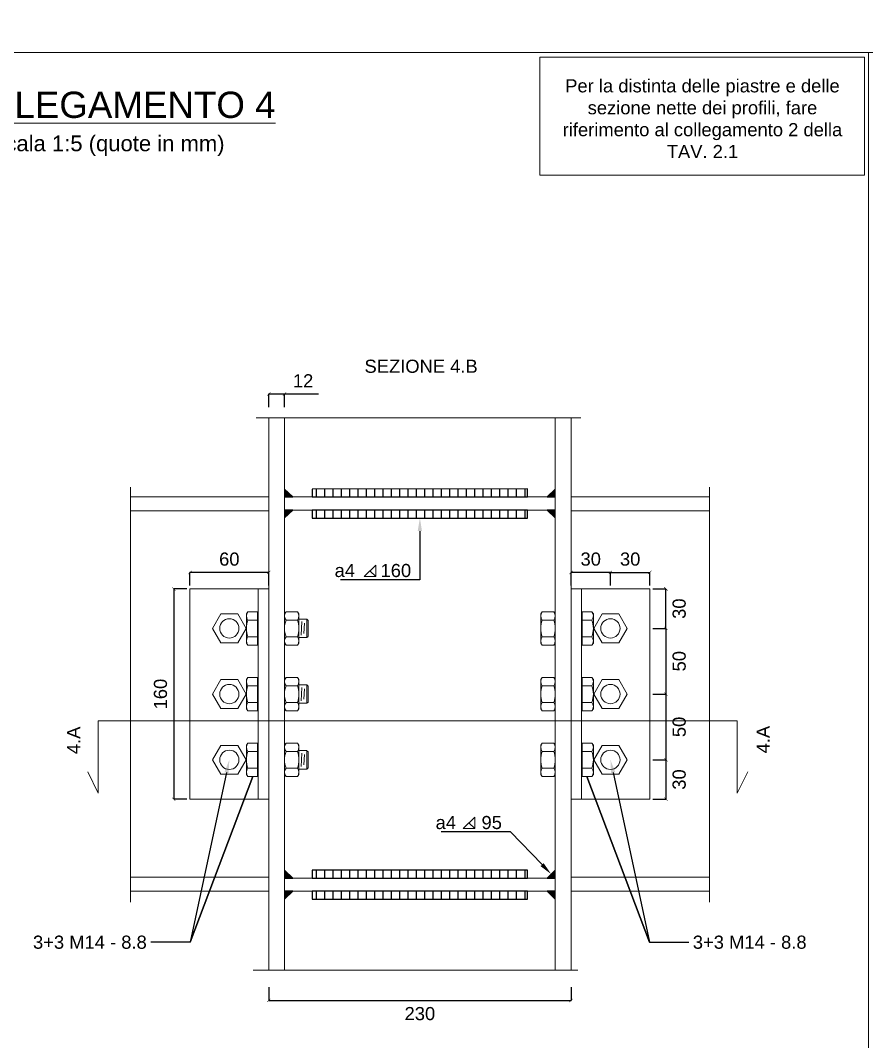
# Model space of a CAD drawing. Header units: millimetres. Extents: x 1415 to 3549, y 2194 to 4677.
# Drawn here: x 1785.89 to 1786.534, y 2312.671 to 2313.448 of the extents above; entities that cross this region are included whole.
import ezdxf
from ezdxf import colors
from ezdxf.entities.mleader import LeaderData, LeaderLine
from ezdxf.math import Vec2, Vec3

# ---------------------------------------------------------------- set-up
doc = ezdxf.new("R2010")
doc.units = ezdxf.units.MM
doc.linetypes.add('ACAD_ISO02W100', pattern=[15, 12, -3])
doc.linetypes.add('DASHDOT', pattern=[1, 0.5, -0.25, 0, -0.25])
doc.layers.get('0').update_dxf_attribs({"plot": 0})
for name, color, linetype, lineweight in [('bulloni', 170, 'Continuous', 15), ('giunti', 7, 'Continuous', 15), ('Layer3', 7, 'Continuous', 15), ('Layer4', 7, 'Continuous', 15), ('quote', 252, 'Continuous', 5), ('sezione', 18, 'ACAD_ISO02W100', 20)]:
    doc.layers.add(name, color=color, linetype=linetype, lineweight=lineweight)
doc.layers.add('retini', color=7, linetype='DASHDOT', lineweight=9, true_color=0x636466)
doc.layers.add('saldatura', color=6, linetype='Continuous')
doc.styles.get("Standard").update_dxf_attribs({"font": 'arial.ttf'})
doc.dimstyles.new('quote acciaio', dxfattribs={"dimtxt": 0.01, "dimasz": 0.0025, "dimexe": 0, "dimexo": 0, "dimgap": 0.005, "dimtad": 2, "dimdec": 0, "dimlfac": 1000, "dimzin": 0, "dimdsep": 46, "dimtxsty": 'Standard', "dimblk": 'ARCHTICK', "dimcen": 0, "dimclre": 252, "dimadec": 0, "dimazin": 0, "dimtfac": 1, "dimtdec": 0, "dimtofl": 0, "dimtmove": 0, "dimatfit": 3, "dimfxl": 0.01, "dimfxlon": 1, "dimtolj": 1, "dimtzin": 0, "dimarcsym": 0})

# ---------------------------------------------------------------- blocks, each defined once
blk = doc.blocks.new('_ArchTick')
at = {"color": 0, "linetype": 'ByBlock', "const_width": 0.15}
blk.add_lwpolyline([(-0.5, -0.5), (0.5, 0.5)], dxfattribs=at)
blk = doc.blocks.new('*D788')
at = {"layer": 'Defpoints', "color": 0, "transparency": 16777216}
for p in [(1786.07906, 2313.14523), (1786.30906, 2313.14523), (1786.30906, 2312.70208)]:
    blk.add_point(p, dxfattribs=at)
at = {"layer": 'quote', "color": 252, "lineweight": -2, "transparency": 16777216}
for p, q in [((1786.07906, 2312.71208), (1786.07906, 2312.70208)), ((1786.30906, 2312.71208), (1786.30906, 2312.70208))]:
    blk.add_line(p, q, dxfattribs=at)
at = {"layer": 'quote', "color": 0, "linetype": 'Continuous', "lineweight": -2, "transparency": 16777216}
blk.add_line((1786.07906, 2312.70208), (1786.30906, 2312.70208), dxfattribs=at)
at = {"layer": 'quote', "color": 0, "lineweight": -2, "transparency": 16777216, "xscale": 0.0025, "yscale": 0.0025, "zscale": 0.0025, "rotation": 180}
blk.add_blockref('_ArchTick', (1786.07906, 2312.70208), dxfattribs=at)
at = {"layer": 'quote', "color": 0, "lineweight": -2, "transparency": 16777216, "xscale": 0.0025, "yscale": 0.0025, "zscale": 0.0025}
blk.add_blockref('_ArchTick', (1786.30906, 2312.70208), dxfattribs=at)
at = {"layer": 'quote', "color": 0, "transparency": 16777216, "insert": (1786.19406, 2312.69197), "char_height": 0.01, "attachment_point": 5}
blk.add_mtext('\\A1;230', dxfattribs=at)
blk = doc.blocks.new('*D789')
at = {"layer": 'Defpoints', "color": 0, "transparency": 16777216}
for p in [(1786.09106, 2313.16347), (1786.07906, 2313.14523), (1786.09106, 2313.14523)]:
    blk.add_point(p, dxfattribs=at)
at = {"layer": 'quote', "color": 252, "lineweight": -2, "transparency": 16777216}
for p, q in [((1786.07906, 2313.15347), (1786.07906, 2313.16347)), ((1786.09106, 2313.15347), (1786.09106, 2313.16347))]:
    blk.add_line(p, q, dxfattribs=at)
at = {"layer": 'quote', "color": 0, "linetype": 'Continuous', "lineweight": -2, "transparency": 16777216}
for p, q in [((1786.07906, 2313.16347), (1786.09106, 2313.16347)), ((1786.09106, 2313.16347), (1786.11684, 2313.16347))]:
    blk.add_line(p, q, dxfattribs=at)
at = {"layer": 'quote', "color": 0, "lineweight": -2, "transparency": 16777216, "xscale": 0.0025, "yscale": 0.0025, "zscale": 0.0025, "rotation": 180}
blk.add_blockref('_ArchTick', (1786.07906, 2313.16347), dxfattribs=at)
at = {"layer": 'quote', "color": 0, "lineweight": -2, "transparency": 16777216, "xscale": 0.0025, "yscale": 0.0025, "zscale": 0.0025}
blk.add_blockref('_ArchTick', (1786.09106, 2313.16347), dxfattribs=at)
at = {"layer": 'quote', "color": 0, "transparency": 16777216, "insert": (1786.1052, 2313.17349), "char_height": 0.01, "attachment_point": 5}
blk.add_mtext('\\A1;12', dxfattribs=at)
blk = doc.blocks.new('*D791')
at = {"layer": 'Defpoints', "color": 0, "transparency": 16777216}
for p in [(1786.33906, 2312.98513), (1786.33906, 2312.93513), (1786.3813, 2312.93513)]:
    blk.add_point(p, dxfattribs=at)
at = {"layer": 'quote', "color": 252, "lineweight": -2, "transparency": 16777216}
for p, q in [((1786.3713, 2312.98513), (1786.3813, 2312.98513)), ((1786.3713, 2312.93513), (1786.3813, 2312.93513))]:
    blk.add_line(p, q, dxfattribs=at)
at = {"layer": 'quote', "color": 0, "linetype": 'Continuous', "lineweight": -2, "transparency": 16777216}
blk.add_line((1786.3813, 2312.98513), (1786.3813, 2312.93513), dxfattribs=at)
at = {"layer": 'quote', "color": 0, "lineweight": -2, "transparency": 16777216, "xscale": 0.0025, "yscale": 0.0025, "zscale": 0.0025}
for p, rotation in [((1786.3813, 2312.98513), 90), ((1786.3813, 2312.93513), 270)]:
    blk.add_blockref('_ArchTick', p, dxfattribs=dict(at, rotation=rotation))
at = {"layer": 'quote', "color": 0, "transparency": 16777216, "insert": (1786.39141, 2312.96013), "char_height": 0.01, "attachment_point": 5, "rotation": 90}
blk.add_mtext('\\A1;50', dxfattribs=at)
blk = doc.blocks.new('*D792')
at = {"layer": 'Defpoints', "color": 0, "transparency": 16777216}
for p in [(1786.33906, 2312.93513), (1786.33906, 2312.88513), (1786.3813, 2312.88513)]:
    blk.add_point(p, dxfattribs=at)
at = {"layer": 'quote', "color": 252, "lineweight": -2, "transparency": 16777216}
for p, q in [((1786.3713, 2312.93513), (1786.3813, 2312.93513)), ((1786.3713, 2312.88513), (1786.3813, 2312.88513))]:
    blk.add_line(p, q, dxfattribs=at)
at = {"layer": 'quote', "color": 0, "linetype": 'Continuous', "lineweight": -2, "transparency": 16777216}
blk.add_line((1786.3813, 2312.93513), (1786.3813, 2312.88513), dxfattribs=at)
at = {"layer": 'quote', "color": 0, "lineweight": -2, "transparency": 16777216, "xscale": 0.0025, "yscale": 0.0025, "zscale": 0.0025}
for p, rotation in [((1786.3813, 2312.93513), 90), ((1786.3813, 2312.88513), 270)]:
    blk.add_blockref('_ArchTick', p, dxfattribs=dict(at, rotation=rotation))
at = {"layer": 'quote', "color": 0, "transparency": 16777216, "insert": (1786.39141, 2312.91013), "char_height": 0.01, "attachment_point": 5, "rotation": 90}
blk.add_mtext('\\A1;50', dxfattribs=at)
blk = doc.blocks.new('*D793')
at = {"layer": 'Defpoints', "color": 0, "transparency": 16777216}
for p in [(1786.33906, 2312.88513), (1786.33906, 2312.85513), (1786.3813, 2312.85513)]:
    blk.add_point(p, dxfattribs=at)
at = {"layer": 'quote', "color": 252, "lineweight": -2, "transparency": 16777216}
for p, q in [((1786.3713, 2312.88513), (1786.3813, 2312.88513)), ((1786.3713, 2312.85513), (1786.3813, 2312.85513))]:
    blk.add_line(p, q, dxfattribs=at)
at = {"layer": 'quote', "color": 0, "linetype": 'Continuous', "lineweight": -2, "transparency": 16777216}
blk.add_line((1786.3813, 2312.88513), (1786.3813, 2312.85513), dxfattribs=at)
at = {"layer": 'quote', "color": 0, "lineweight": -2, "transparency": 16777216, "xscale": 0.0025, "yscale": 0.0025, "zscale": 0.0025}
for p, rotation in [((1786.3813, 2312.88513), 90), ((1786.3813, 2312.85513), 270)]:
    blk.add_blockref('_ArchTick', p, dxfattribs=dict(at, rotation=rotation))
at = {"layer": 'quote', "color": 0, "transparency": 16777216, "insert": (1786.39141, 2312.87013), "char_height": 0.01, "attachment_point": 5, "rotation": 90}
blk.add_mtext('\\A1;30', dxfattribs=at)
blk = doc.blocks.new('*D794')
at = {"layer": 'Defpoints', "color": 0, "transparency": 16777216}
for p in [(1786.33906, 2313.01513), (1786.3813, 2313.01513), (1786.33906, 2312.98513)]:
    blk.add_point(p, dxfattribs=at)
at = {"layer": 'quote', "color": 252, "lineweight": -2, "transparency": 16777216}
for p, q in [((1786.3713, 2313.01513), (1786.3813, 2313.01513)), ((1786.3713, 2312.98513), (1786.3813, 2312.98513))]:
    blk.add_line(p, q, dxfattribs=at)
at = {"layer": 'quote', "color": 0, "linetype": 'Continuous', "lineweight": -2, "transparency": 16777216}
blk.add_line((1786.3813, 2312.98513), (1786.3813, 2313.01513), dxfattribs=at)
at = {"layer": 'quote', "color": 0, "lineweight": -2, "transparency": 16777216, "xscale": 0.0025, "yscale": 0.0025, "zscale": 0.0025}
for p, rotation in [((1786.3813, 2313.01513), 90), ((1786.3813, 2312.98513), 270)]:
    blk.add_blockref('_ArchTick', p, dxfattribs=dict(at, rotation=rotation))
at = {"layer": 'quote', "color": 0, "transparency": 16777216, "insert": (1786.39141, 2313.00013), "char_height": 0.01, "attachment_point": 5, "rotation": 90}
blk.add_mtext('\\A1;30', dxfattribs=at)
blk = doc.blocks.new('*D795')
at = {"layer": 'Defpoints', "color": 0, "transparency": 16777216}
for p in [(1786.36906, 2313.02767), (1786.33906, 2312.98513), (1786.36906, 2312.98513)]:
    blk.add_point(p, dxfattribs=at)
at = {"layer": 'quote', "color": 252, "lineweight": -2, "transparency": 16777216}
for p, q in [((1786.33906, 2313.01767), (1786.33906, 2313.02767)), ((1786.36906, 2313.01767), (1786.36906, 2313.02767))]:
    blk.add_line(p, q, dxfattribs=at)
at = {"layer": 'quote', "color": 0, "linetype": 'Continuous', "lineweight": -2, "transparency": 16777216}
blk.add_line((1786.33906, 2313.02767), (1786.36906, 2313.02767), dxfattribs=at)
at = {"layer": 'quote', "color": 0, "lineweight": -2, "transparency": 16777216, "xscale": 0.0025, "yscale": 0.0025, "zscale": 0.0025, "rotation": 180}
blk.add_blockref('_ArchTick', (1786.33906, 2313.02767), dxfattribs=at)
at = {"layer": 'quote', "color": 0, "lineweight": -2, "transparency": 16777216, "xscale": 0.0025, "yscale": 0.0025, "zscale": 0.0025}
blk.add_blockref('_ArchTick', (1786.36906, 2313.02767), dxfattribs=at)
at = {"layer": 'quote', "color": 0, "transparency": 16777216, "insert": (1786.35406, 2313.03778), "char_height": 0.01, "attachment_point": 5}
blk.add_mtext('\\A1;30', dxfattribs=at)
blk = doc.blocks.new('*D796')
at = {"layer": 'Defpoints', "color": 0, "transparency": 16777216}
for p in [(1786.30906, 2313.02767), (1786.30906, 2312.98513), (1786.33906, 2312.98513)]:
    blk.add_point(p, dxfattribs=at)
at = {"layer": 'quote', "color": 252, "lineweight": -2, "transparency": 16777216}
for p, q in [((1786.30906, 2313.01767), (1786.30906, 2313.02767)), ((1786.33906, 2313.01767), (1786.33906, 2313.02767))]:
    blk.add_line(p, q, dxfattribs=at)
at = {"layer": 'quote', "color": 0, "linetype": 'Continuous', "lineweight": -2, "transparency": 16777216}
blk.add_line((1786.33906, 2313.02767), (1786.30906, 2313.02767), dxfattribs=at)
at = {"layer": 'quote', "color": 0, "lineweight": -2, "transparency": 16777216, "xscale": 0.0025, "yscale": 0.0025, "zscale": 0.0025, "rotation": 180}
blk.add_blockref('_ArchTick', (1786.30906, 2313.02767), dxfattribs=at)
at = {"layer": 'quote', "color": 0, "lineweight": -2, "transparency": 16777216, "xscale": 0.0025, "yscale": 0.0025, "zscale": 0.0025}
blk.add_blockref('_ArchTick', (1786.33906, 2313.02767), dxfattribs=at)
at = {"layer": 'quote', "color": 0, "transparency": 16777216, "insert": (1786.32406, 2313.03778), "char_height": 0.01, "attachment_point": 5}
blk.add_mtext('\\A1;30', dxfattribs=at)
blk = doc.blocks.new('*D797')
at = {"layer": 'Defpoints', "color": 0, "transparency": 16777216}
for p in [(1786.04906, 2313.01513), (1786.00681, 2312.85513), (1786.04906, 2312.85513)]:
    blk.add_point(p, dxfattribs=at)
at = {"layer": 'quote', "color": 252, "lineweight": -2, "transparency": 16777216}
for p, q in [((1786.01681, 2313.01513), (1786.00681, 2313.01513)), ((1786.01681, 2312.85513), (1786.00681, 2312.85513))]:
    blk.add_line(p, q, dxfattribs=at)
at = {"layer": 'quote', "color": 0, "linetype": 'Continuous', "lineweight": -2, "transparency": 16777216}
blk.add_line((1786.00681, 2313.01513), (1786.00681, 2312.85513), dxfattribs=at)
at = {"layer": 'quote', "color": 0, "lineweight": -2, "transparency": 16777216, "xscale": 0.0025, "yscale": 0.0025, "zscale": 0.0025}
for p, rotation in [((1786.00681, 2313.01513), 90), ((1786.00681, 2312.85513), 270)]:
    blk.add_blockref('_ArchTick', p, dxfattribs=dict(at, rotation=rotation))
at = {"layer": 'quote', "color": 0, "transparency": 16777216, "insert": (1785.99671, 2312.93513), "char_height": 0.01, "attachment_point": 5, "rotation": 90}
blk.add_mtext('\\A1;160', dxfattribs=at)
blk = doc.blocks.new('*D798')
at = {"layer": 'Defpoints', "color": 0, "transparency": 16777216}
for p in [(1786.01906, 2313.02767), (1786.01906, 2312.98513), (1786.07906, 2312.98513)]:
    blk.add_point(p, dxfattribs=at)
at = {"layer": 'quote', "color": 252, "lineweight": -2, "transparency": 16777216}
for p, q in [((1786.01906, 2313.01767), (1786.01906, 2313.02767)), ((1786.07906, 2313.01767), (1786.07906, 2313.02767))]:
    blk.add_line(p, q, dxfattribs=at)
at = {"layer": 'quote', "color": 0, "linetype": 'Continuous', "lineweight": -2, "transparency": 16777216}
blk.add_line((1786.07906, 2313.02767), (1786.01906, 2313.02767), dxfattribs=at)
at = {"layer": 'quote', "color": 0, "lineweight": -2, "transparency": 16777216, "xscale": 0.0025, "yscale": 0.0025, "zscale": 0.0025}
for p, rotation in [((1786.01906, 2313.02767), 180.0000000002169), ((1786.07906, 2313.02767), 2.168665247381796e-10)]:
    blk.add_blockref('_ArchTick', p, dxfattribs=dict(at, rotation=rotation))
at = {"layer": 'quote', "color": 0, "transparency": 16777216, "insert": (1786.04906, 2313.03777), "char_height": 0.01, "attachment_point": 5}
blk.add_mtext('\\A1;60', dxfattribs=at)

msp = doc.modelspace()

# ---------------------------------------------------------------- hatches: boundary and pattern name
at = {"layer": 'retini', "transparency": 33554687}
h = msp.add_hatch(dxfattribs=at)
h.set_pattern_fill('ANSI32', color=256, scale=0.0007)
h.set_pattern_definition([(45, (0, 0), (-0.004714634464, 0.004714634464), []), (45, (0.003143, 0), (-0.004714634464, 0.004714634464), [])])
h.paths.add_polyline_path([(1788.09432, 2313.06986), (1788.08432, 2313.06986), (1788.08432, 2313.01786), (1788.08782, 2313.01786, 0.414214), (1788.09432, 2313.02436)])
h.paths.add_polyline_path([(1788.04189, 2312.39042), (1788.12767, 2312.39042), (1788.12767, 2312.44436), (1788.04189, 2312.44436)], flags=9)
h.paths.add_polyline_path([(1785.46109, 2312.50648), (1785.73321, 2312.50648), (1785.73321, 2312.54386), (1785.46109, 2312.54386)], flags=9)
h.paths.add_polyline_path([(1786.92891, 2312.71958), (1787.02008, 2312.71958), (1787.02008, 2312.74018), (1786.92891, 2312.74018)], flags=9)
h.paths.add_polyline_path([(1787.11661, 2312.87244), (1787.11658, 2312.84647), (1787.13719, 2312.84645), (1787.13722, 2312.87242)], flags=9)
h.paths.add_polyline_path([(1786.81869, 2312.87247), (1786.8187, 2312.84651), (1786.83931, 2312.84651), (1786.8393, 2312.87248)], flags=9)
h.paths.add_polyline_path([(1787.39903, 2312.47464), (1787.39903, 2312.50063), (1787.37842, 2312.50063), (1787.37842, 2312.47464)], flags=9)
h.paths.add_polyline_path([(1786.58697, 2312.47406), (1786.58697, 2312.50005), (1786.56637, 2312.50005), (1786.56637, 2312.47406)], flags=9)
h.paths.add_polyline_path([(1785.34483, 2312.73866), (1785.3708, 2312.73866), (1785.3708, 2312.75366), (1785.34483, 2312.75366)], flags=9)
h.paths.add_polyline_path([(1785.3443, 2313.26109), (1785.37027, 2313.26109), (1785.37027, 2313.27609), (1785.3443, 2313.27609)], flags=9)
h.paths.add_polyline_path([(1785.94107, 2312.88675), (1785.94107, 2312.91274), (1785.92046, 2312.91274), (1785.92046, 2312.88675)], flags=9)
h.paths.add_polyline_path([(1785.49286, 2313.33332), (1785.58406, 2313.33332), (1785.58406, 2313.35393), (1785.49286, 2313.35393)], flags=9)
h.paths.add_polyline_path([(1786.04853, 2312.48953), (1786.2663, 2312.48953), (1786.2663, 2312.56052), (1786.04853, 2312.56052)], flags=9)
h.paths.add_polyline_path([(1786.48965, 2314.10507), (1786.75583, 2314.10507), (1786.75583, 2314.16946), (1786.48965, 2314.16946)], flags=9)
h.paths.add_polyline_path([(1785.55875, 2313.66795), (1785.58472, 2313.66795), (1785.58472, 2313.68856), (1785.55875, 2313.68856)], flags=9)
h.paths.add_polyline_path([(1785.40676, 2313.66213), (1785.4335, 2313.66209), (1785.43354, 2313.6827), (1785.4068, 2313.68274)], flags=9)
h.paths.add_polyline_path([(1785.40695, 2313.87871), (1785.43369, 2313.87871), (1785.43369, 2313.89932), (1785.40695, 2313.89932)], flags=9)
h.paths.add_polyline_path([(1785.55823, 2313.87869), (1785.5842, 2313.87869), (1785.5842, 2313.8993), (1785.55823, 2313.8993)], flags=9)
h.paths.add_polyline_path([(1787.84031, 2314.01155), (1787.93149, 2314.01155), (1787.93149, 2314.03216), (1787.84031, 2314.03216)], flags=9)
h.paths.add_polyline_path([(1787.23861, 2314.01155), (1787.33055, 2314.01155), (1787.33055, 2314.03216), (1787.23861, 2314.03216)], flags=9)
h.paths.add_polyline_path([(1786.52328, 2314.01155), (1786.61522, 2314.01155), (1786.61522, 2314.03216), (1786.52328, 2314.03216)], flags=9)
h.paths.add_polyline_path([(1785.67773, 2314.11273), (1785.76893, 2314.11273), (1785.76893, 2314.13334), (1785.67773, 2314.13334)], flags=9)
h.paths.add_polyline_path([(1785.85956, 2313.55498), (1785.85953, 2313.52825), (1785.88013, 2313.52822), (1785.88016, 2313.55496)], flags=9)
h.paths.add_polyline_path([(1785.56169, 2313.55502), (1785.5617, 2313.52828), (1785.5823, 2313.52829), (1785.58229, 2313.55503)], flags=9)
h.paths.add_polyline_path([(1786.99016, 2313.76347), (1786.99016, 2313.78945), (1786.96956, 2313.78945), (1786.96956, 2313.76347)], flags=9)
h.paths.add_polyline_path([(1786.17811, 2313.76288), (1786.17811, 2313.78887), (1786.15751, 2313.78887), (1786.15751, 2313.76288)], flags=9)
h.paths.add_polyline_path([(1786.10318, 2312.42392), (1786.20445, 2312.42392), (1786.20445, 2312.44452), (1786.10318, 2312.44452)], flags=9)
at = {"layer": 'saldatura'}
h = msp.add_hatch(color=256, dxfattribs=at)
h.dxf.hatch_style = 1
h.paths.add_polyline_path([(1786.09106, 2313.09113), (1786.09106, 2313.08513), (1786.09728, 2313.08513), (1786.09417, 2313.08813)])
h = msp.add_hatch(dxfattribs=at)
h.set_pattern_fill('ANSI31', color=256, scale=0.002, angle=225)
h.paths.add_polyline_path([(1786.11206, 2313.09113), (1786.11206, 2313.08513), (1786.27606, 2313.08522), (1786.27606, 2313.09113)])
h = msp.add_hatch(color=256, dxfattribs=at)
h.dxf.hatch_style = 1
h.paths.add_polyline_path([(1786.29395, 2313.08813), (1786.29083, 2313.08513), (1786.29706, 2313.08513), (1786.29706, 2313.09113)])
h = msp.add_hatch(color=256, dxfattribs=at)
h.dxf.hatch_style = 1
h.paths.add_polyline_path([(1786.09106, 2313.07513), (1786.09106, 2313.06913), (1786.09417, 2313.07213), (1786.09728, 2313.07513)])
h = msp.add_hatch(color=256, dxfattribs=at)
h.dxf.hatch_style = 1
h.paths.add_polyline_path([(1786.29083, 2313.07513), (1786.29395, 2313.07213), (1786.29706, 2313.06913), (1786.29706, 2313.07513)])
h = msp.add_hatch(dxfattribs=at)
h.set_pattern_fill('ANSI31', color=256, scale=0.002, angle=225)
h.paths.add_polyline_path([(1786.11206, 2313.07509), (1786.11206, 2313.06909), (1786.27606, 2313.06918), (1786.27606, 2313.07509)])
h = msp.add_hatch(color=256, dxfattribs=at)
h.dxf.hatch_style = 1
h.paths.add_polyline_path([(1786.09106, 2312.80113), (1786.09106, 2312.79513), (1786.09728, 2312.79513), (1786.09429, 2312.79802)])
h = msp.add_hatch(dxfattribs=at)
h.set_pattern_fill('ANSI31', color=256, scale=0.002, angle=225)
h.paths.add_polyline_path([(1786.11206, 2312.80113), (1786.11206, 2312.79513), (1786.27606, 2312.79522), (1786.27606, 2312.80113)])
h = msp.add_hatch(color=256, dxfattribs=at)
h.dxf.hatch_style = 1
h.paths.add_polyline_path([(1786.29395, 2312.79813), (1786.29083, 2312.79513), (1786.29706, 2312.79513), (1786.29706, 2312.80113)])
h = msp.add_hatch(color=256, dxfattribs=at)
h.dxf.hatch_style = 1
h.paths.add_polyline_path([(1786.09106, 2312.78513), (1786.09106, 2312.77913), (1786.09429, 2312.78224), (1786.09728, 2312.78513)])
h = msp.add_hatch(dxfattribs=at)
h.set_pattern_fill('ANSI31', color=256, scale=0.002, angle=225)
h.paths.add_polyline_path([(1786.11206, 2312.78509), (1786.11206, 2312.77909), (1786.27606, 2312.77918), (1786.27606, 2312.78509)])
h = msp.add_hatch(color=256, dxfattribs=at)
h.dxf.hatch_style = 1
h.paths.add_polyline_path([(1786.29083, 2312.78513), (1786.29395, 2312.78213), (1786.29706, 2312.77913), (1786.29706, 2312.78513)])

# ---------------------------------------------------------------- linework, layer by layer
at = {"layer": 'bulloni'}
for p, q in [((1786.06206, 2312.99631), (1786.06321, 2312.99783)), ((1786.06321, 2312.99783), (1786.0706, 2312.99783)), ((1786.0706, 2312.97243), (1786.0706, 2312.99783)), ((1786.09106, 2312.99631), (1786.09221, 2312.99783)), ((1786.09221, 2312.99783), (1786.10091, 2312.99783)), ((1786.10206, 2312.99631), (1786.10091, 2312.99783)), ((1786.28606, 2312.99631), (1786.28721, 2312.99783)), ((1786.29591, 2312.99783), (1786.28721, 2312.99783)), ((1786.29706, 2312.99631), (1786.29591, 2312.99783)), ((1786.31752, 2312.97243), (1786.31752, 2312.99783)), ((1786.32491, 2312.99783), (1786.31752, 2312.99783)), ((1786.32606, 2312.99631), (1786.32491, 2312.99783)), ((1786.06206, 2312.97395), (1786.06206, 2312.99631)), ((1786.0706, 2312.99148), (1786.06321, 2312.99148)), ((1786.0706, 2312.99521), (1786.07106, 2312.99521)), ((1786.07106, 2312.97505), (1786.07106, 2312.99521)), ((1786.10091, 2312.99148), (1786.09221, 2312.99148)), ((1786.10206, 2312.97395), (1786.10206, 2312.99631)), ((1786.10804, 2312.99213), (1786.10206, 2312.99213)), ((1786.10425, 2312.99024), (1786.10368, 2312.98002)), ((1786.10804, 2312.97818), (1786.10804, 2312.99208)), ((1786.10896, 2312.99116), (1786.10804, 2312.99208)), ((1786.10896, 2312.9791), (1786.10896, 2312.99116)), ((1786.28606, 2312.97395), (1786.28606, 2312.99631)), ((1786.28721, 2312.99148), (1786.29591, 2312.99148)), ((1786.31706, 2312.97505), (1786.31706, 2312.99521)), ((1786.31752, 2312.99521), (1786.31706, 2312.99521)), ((1786.31752, 2312.99148), (1786.32491, 2312.99148)), ((1786.32606, 2312.97395), (1786.32606, 2312.99631)), ((1786.10615, 2312.98906), (1786.10571, 2312.9812)), ((1786.06321, 2312.97878), (1786.0706, 2312.97878)), ((1786.0706, 2312.97505), (1786.07106, 2312.97505)), ((1786.09221, 2312.97878), (1786.10091, 2312.97878)), ((1786.10804, 2312.97813), (1786.10206, 2312.97813)), ((1786.10804, 2312.97813), (1786.10896, 2312.97905)), ((1786.29591, 2312.97878), (1786.28721, 2312.97878)), ((1786.31752, 2312.97505), (1786.31706, 2312.97505)), ((1786.32491, 2312.97878), (1786.31752, 2312.97878)), ((1786.06206, 2312.97395), (1786.06321, 2312.97243)), ((1786.06321, 2312.97243), (1786.0706, 2312.97243)), ((1786.09106, 2312.97395), (1786.09221, 2312.97243)), ((1786.09221, 2312.97243), (1786.10091, 2312.97243)), ((1786.10206, 2312.97395), (1786.10091, 2312.97243)), ((1786.28606, 2312.97395), (1786.28721, 2312.97243)), ((1786.29591, 2312.97243), (1786.28721, 2312.97243)), ((1786.29706, 2312.97395), (1786.29591, 2312.97243)), ((1786.32491, 2312.97243), (1786.31752, 2312.97243)), ((1786.32606, 2312.97395), (1786.32491, 2312.97243)), ((1786.06206, 2312.94631), (1786.06321, 2312.94783)), ((1786.06206, 2312.92395), (1786.06206, 2312.94631)), ((1786.06321, 2312.94783), (1786.0706, 2312.94783)), ((1786.0706, 2312.92243), (1786.0706, 2312.94783)), ((1786.0706, 2312.94521), (1786.07106, 2312.94521)), ((1786.07106, 2312.92505), (1786.07106, 2312.94521)), ((1786.09106, 2312.94631), (1786.09221, 2312.94783)), ((1786.09221, 2312.94783), (1786.10091, 2312.94783)), ((1786.10206, 2312.94631), (1786.10091, 2312.94783)), ((1786.10206, 2312.92395), (1786.10206, 2312.94631)), ((1786.28606, 2312.94631), (1786.28721, 2312.94783)), ((1786.28606, 2312.92395), (1786.28606, 2312.94631)), ((1786.29591, 2312.94783), (1786.28721, 2312.94783)), ((1786.29706, 2312.94631), (1786.29591, 2312.94783)), ((1786.31706, 2312.92505), (1786.31706, 2312.94521)), ((1786.31752, 2312.94521), (1786.31706, 2312.94521)), ((1786.31752, 2312.92243), (1786.31752, 2312.94783)), ((1786.32491, 2312.94783), (1786.31752, 2312.94783)), ((1786.32606, 2312.94631), (1786.32491, 2312.94783)), ((1786.32606, 2312.92395), (1786.32606, 2312.94631)), ((1786.0706, 2312.94148), (1786.06321, 2312.94148)), ((1786.10091, 2312.94148), (1786.09221, 2312.94148)), ((1786.10804, 2312.94213), (1786.10206, 2312.94213)), ((1786.10425, 2312.94024), (1786.10368, 2312.93002)), ((1786.10615, 2312.93906), (1786.10571, 2312.9312)), ((1786.10804, 2312.92818), (1786.10804, 2312.94208)), ((1786.10896, 2312.94116), (1786.10804, 2312.94208)), ((1786.10896, 2312.9291), (1786.10896, 2312.94116)), ((1786.28721, 2312.94148), (1786.29591, 2312.94148)), ((1786.31752, 2312.94148), (1786.32491, 2312.94148)), ((1786.06321, 2312.92878), (1786.0706, 2312.92878)), ((1786.09221, 2312.92878), (1786.10091, 2312.92878)), ((1786.10804, 2312.92813), (1786.10206, 2312.92813)), ((1786.10804, 2312.92813), (1786.10896, 2312.92905)), ((1786.29591, 2312.92878), (1786.28721, 2312.92878)), ((1786.32491, 2312.92878), (1786.31752, 2312.92878)), ((1786.06206, 2312.92395), (1786.06321, 2312.92243)), ((1786.06321, 2312.92243), (1786.0706, 2312.92243)), ((1786.0706, 2312.92505), (1786.07106, 2312.92505)), ((1786.09106, 2312.92395), (1786.09221, 2312.92243)), ((1786.09221, 2312.92243), (1786.10091, 2312.92243)), ((1786.10206, 2312.92395), (1786.10091, 2312.92243)), ((1786.28606, 2312.92395), (1786.28721, 2312.92243)), ((1786.29591, 2312.92243), (1786.28721, 2312.92243)), ((1786.29706, 2312.92395), (1786.29591, 2312.92243)), ((1786.31752, 2312.92505), (1786.31706, 2312.92505)), ((1786.32491, 2312.92243), (1786.31752, 2312.92243)), ((1786.32606, 2312.92395), (1786.32491, 2312.92243)), ((1786.06206, 2312.89631), (1786.06321, 2312.89783)), ((1786.06321, 2312.89783), (1786.0706, 2312.89783)), ((1786.0706, 2312.87243), (1786.0706, 2312.89783)), ((1786.09106, 2312.89631), (1786.09221, 2312.89783)), ((1786.09221, 2312.89783), (1786.10091, 2312.89783)), ((1786.10206, 2312.89631), (1786.10091, 2312.89783)), ((1786.28606, 2312.89631), (1786.28721, 2312.89783)), ((1786.29591, 2312.89783), (1786.28721, 2312.89783)), ((1786.29706, 2312.89631), (1786.29591, 2312.89783)), ((1786.31752, 2312.87243), (1786.31752, 2312.89783)), ((1786.32491, 2312.89783), (1786.31752, 2312.89783)), ((1786.32606, 2312.89631), (1786.32491, 2312.89783)), ((1786.06206, 2312.87395), (1786.06206, 2312.89631)), ((1786.0706, 2312.89148), (1786.06321, 2312.89148)), ((1786.0706, 2312.89521), (1786.07106, 2312.89521)), ((1786.07106, 2312.87505), (1786.07106, 2312.89521)), ((1786.10091, 2312.89148), (1786.09221, 2312.89148)), ((1786.10206, 2312.87395), (1786.10206, 2312.89631)), ((1786.10804, 2312.89213), (1786.10206, 2312.89213)), ((1786.10425, 2312.89024), (1786.10368, 2312.88002)), ((1786.10615, 2312.88906), (1786.10571, 2312.8812)), ((1786.10804, 2312.87818), (1786.10804, 2312.89208)), ((1786.10896, 2312.89116), (1786.10804, 2312.89208)), ((1786.10896, 2312.8791), (1786.10896, 2312.89116)), ((1786.28606, 2312.87395), (1786.28606, 2312.89631)), ((1786.28721, 2312.89148), (1786.29591, 2312.89148)), ((1786.31706, 2312.87505), (1786.31706, 2312.89521)), ((1786.31752, 2312.89521), (1786.31706, 2312.89521)), ((1786.31752, 2312.89148), (1786.32491, 2312.89148)), ((1786.32606, 2312.87395), (1786.32606, 2312.89631)), ((1786.06206, 2312.87395), (1786.06321, 2312.87243)), ((1786.06321, 2312.87878), (1786.0706, 2312.87878)), ((1786.0706, 2312.87505), (1786.07106, 2312.87505)), ((1786.09106, 2312.87395), (1786.09221, 2312.87243)), ((1786.09221, 2312.87878), (1786.10091, 2312.87878)), ((1786.10206, 2312.87395), (1786.10091, 2312.87243)), ((1786.10804, 2312.87813), (1786.10206, 2312.87813)), ((1786.10804, 2312.87813), (1786.10896, 2312.87905)), ((1786.28606, 2312.87395), (1786.28721, 2312.87243)), ((1786.29591, 2312.87878), (1786.28721, 2312.87878)), ((1786.29706, 2312.87395), (1786.29591, 2312.87243)), ((1786.31752, 2312.87505), (1786.31706, 2312.87505)), ((1786.32491, 2312.87878), (1786.31752, 2312.87878)), ((1786.32606, 2312.87395), (1786.32491, 2312.87243)), ((1786.06321, 2312.87243), (1786.0706, 2312.87243)), ((1786.09221, 2312.87243), (1786.10091, 2312.87243)), ((1786.29591, 2312.87243), (1786.28721, 2312.87243)), ((1786.32491, 2312.87243), (1786.31752, 2312.87243))]:
    msp.add_line(p, q, dxfattribs=at)
for points in [[(1786.06176, 2312.98513), (1786.05541, 2312.97413), (1786.04271, 2312.97413), (1786.03636, 2312.98513), (1786.04271, 2312.99613), (1786.05541, 2312.99613)], [(1786.32636, 2312.98513), (1786.33271, 2312.97413), (1786.34541, 2312.97413), (1786.35176, 2312.98513), (1786.34541, 2312.99613), (1786.33271, 2312.99613)], [(1786.06176, 2312.93513), (1786.05541, 2312.92413), (1786.04271, 2312.92413), (1786.03636, 2312.93513), (1786.04271, 2312.94613), (1786.05541, 2312.94613)], [(1786.32636, 2312.93513), (1786.33271, 2312.92413), (1786.34541, 2312.92413), (1786.35176, 2312.93513), (1786.34541, 2312.94613), (1786.33271, 2312.94613)], [(1786.06176, 2312.88513), (1786.05541, 2312.87413), (1786.04271, 2312.87413), (1786.03636, 2312.88513), (1786.04271, 2312.89613), (1786.05541, 2312.89613)], [(1786.32636, 2312.88513), (1786.33271, 2312.87413), (1786.34541, 2312.87413), (1786.35176, 2312.88513), (1786.34541, 2312.89613), (1786.33271, 2312.89613)]]:
    msp.add_lwpolyline(points, close=True, dxfattribs=at)
for centre in [(1786.04906, 2312.98513), (1786.33906, 2312.98513), (1786.04906, 2312.93513), (1786.33906, 2312.93513), (1786.04906, 2312.88513), (1786.33906, 2312.88513)]:
    msp.add_circle(centre, 0.00733, dxfattribs=at)
for centre, radius, start, end in [((1786.06701, 2312.99466), 0.00495, 140.12945, 219.87055), ((1786.09601, 2312.99466), 0.00495, 140.12945, 219.87055), ((1786.0971, 2312.99466), 0.00495, 320.12945, 39.87055), ((1786.29101, 2312.99466), 0.00495, 140.12945, 219.87055), ((1786.2921, 2312.99466), 0.00495, 320.12945, 39.87055), ((1786.3211, 2312.99466), 0.00495, 320.12945, 39.87055), ((1786.08014, 2312.98513), 0.01809, 159.44272, 200.55728), ((1786.10914, 2312.98513), 0.01809, 159.44272, 200.55728), ((1786.08397, 2312.98513), 0.01809, 339.44272, 20.55728), ((1786.30414, 2312.98513), 0.01809, 159.44272, 200.55728), ((1786.27897, 2312.98513), 0.01809, 339.44272, 20.55728), ((1786.30797, 2312.98513), 0.01809, 339.44272, 20.55728), ((1786.06701, 2312.97561), 0.00495, 140.12945, 219.87055), ((1786.09601, 2312.97561), 0.00495, 140.12945, 219.87055), ((1786.0971, 2312.97561), 0.00495, 320.12945, 39.87055), ((1786.29101, 2312.97561), 0.00495, 140.12945, 219.87055), ((1786.2921, 2312.97561), 0.00495, 320.12945, 39.87055), ((1786.3211, 2312.97561), 0.00495, 320.12945, 39.87055), ((1786.06701, 2312.94466), 0.00495, 140.12945, 219.87055), ((1786.09601, 2312.94466), 0.00495, 140.12945, 219.87055), ((1786.0971, 2312.94466), 0.00495, 320.12945, 39.87055), ((1786.29101, 2312.94466), 0.00495, 140.12945, 219.87055), ((1786.2921, 2312.94466), 0.00495, 320.12945, 39.87055), ((1786.3211, 2312.94466), 0.00495, 320.12945, 39.87055), ((1786.08014, 2312.93513), 0.01809, 159.44272, 200.55728), ((1786.10914, 2312.93513), 0.01809, 159.44272, 200.55728), ((1786.08397, 2312.93513), 0.01809, 339.44272, 20.55728), ((1786.30414, 2312.93513), 0.01809, 159.44272, 200.55728), ((1786.27897, 2312.93513), 0.01809, 339.44272, 20.55728), ((1786.30797, 2312.93513), 0.01809, 339.44272, 20.55728), ((1786.06701, 2312.92561), 0.00495, 140.12945, 219.87055), ((1786.09601, 2312.92561), 0.00495, 140.12945, 219.87055), ((1786.0971, 2312.92561), 0.00495, 320.12945, 39.87055), ((1786.29101, 2312.92561), 0.00495, 140.12945, 219.87055), ((1786.2921, 2312.92561), 0.00495, 320.12945, 39.87055), ((1786.3211, 2312.92561), 0.00495, 320.12945, 39.87055), ((1786.06701, 2312.89466), 0.00495, 140.12945, 219.87055), ((1786.09601, 2312.89466), 0.00495, 140.12945, 219.87055), ((1786.0971, 2312.89466), 0.00495, 320.12945, 39.87055), ((1786.29101, 2312.89466), 0.00495, 140.12945, 219.87055), ((1786.2921, 2312.89466), 0.00495, 320.12945, 39.87055), ((1786.3211, 2312.89466), 0.00495, 320.12945, 39.87055), ((1786.08014, 2312.88513), 0.01809, 159.44272, 200.55728), ((1786.10914, 2312.88513), 0.01809, 159.44272, 200.55728), ((1786.08397, 2312.88513), 0.01809, 339.44272, 20.55728), ((1786.30414, 2312.88513), 0.01809, 159.44272, 200.55728), ((1786.27897, 2312.88513), 0.01809, 339.44272, 20.55728), ((1786.30797, 2312.88513), 0.01809, 339.44272, 20.55728), ((1786.06701, 2312.87561), 0.00495, 140.12945, 219.87055), ((1786.09601, 2312.87561), 0.00495, 140.12945, 219.87055), ((1786.0971, 2312.87561), 0.00495, 320.12945, 39.87055), ((1786.29101, 2312.87561), 0.00495, 140.12945, 219.87055), ((1786.2921, 2312.87561), 0.00495, 320.12945, 39.87055), ((1786.3211, 2312.87561), 0.00495, 320.12945, 39.87055)]:
    msp.add_arc(centre, radius, start, end, dxfattribs=at)
at = {"layer": 'giunti'}
for points in [[(1786.09106, 2313.08513), (1786.29706, 2313.08513)], [(1786.09106, 2313.07513), (1786.29706, 2313.07513)], [(1786.07906, 2312.85513), (1786.01906, 2312.85513), (1786.01906, 2313.01513), (1786.07906, 2313.01513), (1786.07906, 2312.85513)], [(1786.07906, 2313.01513), (1786.07106, 2313.01513), (1786.07106, 2312.85513)], [(1786.30906, 2312.85513), (1786.36906, 2312.85513), (1786.36906, 2313.01513), (1786.30906, 2313.01513), (1786.30906, 2312.85513)], [(1786.30906, 2313.01513), (1786.31706, 2313.01513), (1786.31706, 2312.85513)], [(1786.09106, 2312.79513), (1786.29706, 2312.79513)], [(1786.09106, 2312.78513), (1786.29706, 2312.78513)]]:
    msp.add_lwpolyline(points, dxfattribs=at)
at = {"layer": 'Layer3'}
msp.add_lwpolyline([(1785.31059, 2314.18968), (1788.28059, 2314.18968), (1788.27892, 2313.42333), (1785.31059, 2313.42333)], close=True, dxfattribs=at)
for points in [[(1786.07906, 2312.72503), (1786.07906, 2313.14523)], [(1786.09106, 2312.72503), (1786.09106, 2313.14523)], [(1786.29706, 2313.14523), (1786.29706, 2312.72503)], [(1786.30906, 2313.14523), (1786.30906, 2312.72503)], [(1785.97377, 2313.08513), (1786.07906, 2313.08513)], [(1786.41434, 2313.08513), (1786.30906, 2313.08513)], [(1785.97377, 2313.07443), (1786.07906, 2313.07443)], [(1786.41434, 2313.07443), (1786.30906, 2313.07443)], [(1786.30906, 2312.79583), (1786.30906, 2313.07443)], [(1785.97377, 2312.79583), (1786.07906, 2312.79583)], [(1786.41434, 2312.79583), (1786.30906, 2312.79583)], [(1785.97377, 2312.78513), (1786.07906, 2312.78513)], [(1786.41434, 2312.78513), (1786.30906, 2312.78513)]]:
    msp.add_lwpolyline(points, dxfattribs=at)
at = {"layer": 'Layer4'}
msp.add_lwpolyline([(1786.53555, 2313.42333), (1786.53555, 2312.20923), (1785.31059, 2312.20923), (1785.31059, 2313.42333), (1786.79392, 2313.42333)], dxfattribs=at)
at = {"layer": 'quote'}
msp.add_lwpolyline([(1786.28535, 2313.41982), (1786.53239, 2313.41982), (1786.53239, 2313.3299), (1786.28535, 2313.3299)], close=True, dxfattribs=at)
at = {"layer": 'quote', "lineweight": 20}
for points in [[(1786.16047, 2313.03327), (1786.15173, 2313.02453), (1786.1561, 2313.0289), (1786.16047, 2313.02453)], [(1786.16047, 2313.03327), (1786.16047, 2313.02453)], [(1786.15173, 2313.02453), (1786.16047, 2313.02453)], [(1786.23577, 2312.84152), (1786.22703, 2312.83278), (1786.2314, 2312.83715), (1786.23577, 2312.83278)], [(1786.23577, 2312.84152), (1786.23577, 2312.83278)], [(1786.22703, 2312.83278), (1786.23577, 2312.83278)]]:
    msp.add_lwpolyline(points, dxfattribs=at)
at = {"layer": 'saldatura'}
for points in [[(1786.09106, 2313.09113), (1786.09106, 2313.09113), (1786.09106, 2313.08513), (1786.09728, 2313.08513)], [(1786.27606, 2313.09118), (1786.11206, 2313.09113), (1786.11206, 2313.08513), (1786.27606, 2313.08513)], [(1786.29706, 2313.09113), (1786.29706, 2313.09113), (1786.29083, 2313.08513), (1786.29706, 2313.08513)], [(1786.09728, 2313.07513), (1786.09106, 2313.07513), (1786.09106, 2313.06913), (1786.09728, 2313.07513)], [(1786.27606, 2313.07513), (1786.11206, 2313.07509), (1786.11206, 2313.06909), (1786.27606, 2313.06909)], [(1786.29706, 2313.07513), (1786.29083, 2313.07513), (1786.29706, 2313.06913), (1786.29706, 2313.06913)], [(1786.09106, 2312.80113), (1786.09106, 2312.80113), (1786.09106, 2312.79513), (1786.09728, 2312.79513)], [(1786.27606, 2312.80118), (1786.11206, 2312.80113), (1786.11206, 2312.79513), (1786.27606, 2312.79513)], [(1786.29706, 2312.80113), (1786.29706, 2312.80113), (1786.29083, 2312.79513), (1786.29706, 2312.79513)], [(1786.09728, 2312.78513), (1786.09106, 2312.78513), (1786.09106, 2312.77913), (1786.09728, 2312.78513)], [(1786.27606, 2312.78513), (1786.11206, 2312.78509), (1786.11206, 2312.77909), (1786.27606, 2312.77909)], [(1786.29706, 2312.78513), (1786.29083, 2312.78513), (1786.29083, 2312.78513), (1786.29706, 2312.77913)]]:
    msp.add_lwpolyline(points, close=True, dxfattribs=at)
at = {"layer": 'sezione', "ltscale": 0.2}
for points in [[(1786.0696, 2313.14523), (1786.31663, 2313.14523)], [(1785.97377, 2312.77689), (1785.97377, 2313.09267)], [(1786.41434, 2312.77689), (1786.41434, 2313.09267)], [(1785.94936, 2312.91489), (1785.94936, 2312.85967), (1785.94133, 2312.87593)], [(1786.43561, 2312.91489), (1785.94936, 2312.91489)], [(1786.43561, 2312.91489), (1786.43561, 2312.85967), (1786.44364, 2312.87593)], [(1786.06714, 2312.72503), (1786.31418, 2312.72503)]]:
    msp.add_lwpolyline(points, dxfattribs=at)

# ---------------------------------------------------------------- texts
at = {"layer": 'Layer4', "attachment_point": 1}
for s, width, insert, char_height in [('\\pxqc;Per la distinta delle piastre e delle sezione nette dei profili, fare riferimento al collegamento 2 della TAV. 2.1', 0.2138947, (1786.30215, 2313.40291), 0.01), ('{\\LCOLLEGAMENTO 4\\P\\pxqc;\\H0.6x;\\lscala 1:5 (quote in mm)}', 0.2595871, (1785.82808, 2313.39348), 0.02), ('SEZIONE 4.B', 40.6484226, (1786.15191, 2313.18956), 0.01)]:
    msp.add_mtext_dynamic_manual_height_columns(s, width=width, gutter_width=12.5, heights=[0], dxfattribs=dict(at, insert=insert, char_height=char_height))
at = {"layer": 'sezione', "char_height": 0.01, "attachment_point": 1, "rotation": 90}
for insert in [(1785.9256, 2312.88943), (1786.45024, 2312.89001)]:
    msp.add_mtext_dynamic_manual_height_columns('4.A', width=40.6484226, gutter_width=12.5, heights=[0], dxfattribs=dict(at, insert=insert))

# ---------------------------------------------------------------- dimensions: what is measured, and where the dimension line sits
at = {"layer": 'quote'}
for base, p1, p2, picture, middle in [((1786.09106, 2313.16347), (1786.07906, 2313.14523), (1786.09106, 2313.14523), '*D789', (1786.1052, 2313.17349)), ((1786.30906, 2312.70208), (1786.07906, 2313.14523), (1786.30906, 2313.14523), '*D788', (1786.19406, 2312.69197)), ((1786.30906, 2313.02767), (1786.33906, 2312.98513), (1786.30906, 2312.98513), '*D796', (1786.32406, 2313.03778)), ((1786.36906, 2313.02767), (1786.33906, 2312.98513), (1786.36906, 2312.98513), '*D795', (1786.35406, 2313.03778))]:
    dim = msp.add_linear_dim(base=base, p1=p1, p2=p2, dimstyle='quote acciaio', dxfattribs=at)
    dim.commit()
    dim.dimension.update_dxf_attribs({"geometry": picture, "text_midpoint": middle})
for base, p1, p2, angle, picture, middle in [((1786.01906, 2313.02767), (1786.07906, 2312.98513), (1786.01906, 2312.98513), 180, '*D798', (1786.04906, 2313.03777)), ((1786.00681, 2312.85513), (1786.04906, 2313.01513), (1786.04906, 2312.85513), 90, '*D797', (1785.99671, 2312.93513)), ((1786.3813, 2313.01513), (1786.33906, 2312.98513), (1786.33906, 2313.01513), 90, '*D794', (1786.39141, 2313.00013)), ((1786.3813, 2312.93513), (1786.33906, 2312.98513), (1786.33906, 2312.93513), 90, '*D791', (1786.39141, 2312.96013)), ((1786.3813, 2312.88513), (1786.33906, 2312.93513), (1786.33906, 2312.88513), 90, '*D792', (1786.39141, 2312.91013)), ((1786.3813, 2312.85513), (1786.33906, 2312.88513), (1786.33906, 2312.85513), 90, '*D793', (1786.39141, 2312.87013))]:
    dim = msp.add_linear_dim(base=base, p1=p1, p2=p2, angle=angle, dimstyle='quote acciaio', dxfattribs=at)
    dim.commit()
    dim.dimension.update_dxf_attribs({"geometry": picture, "text_midpoint": middle})

# ---------------------------------------------------------------- leaders
ml = msp.add_multileader_mtext('Standard', dxfattribs=at)
ml.set_content('a4     160', color=256)
ml.set_leader_properties()
ml.build(insert=Vec2(0, 0))
ml.multileader.update_dxf_attribs({"text_left_attachment_type": 6, "text_right_attachment_type": 6, "dogleg_length": 0.00363, "arrow_head_size": 0.01})
ctx = ml.context
ctx.base_point, ctx.char_height, ctx.arrow_head_size, ctx.landing_gap_size, ctx.plane_origin = Vec3(1786.12735, 2313.02217), 0.01, 0.01, 0.003, Vec3(1786.19406, 2313.02117)
ctx.left_attachment, ctx.right_attachment, ctx.text_align_type = 6, 6, 2
notes = []
notes.append((ctx, [(0, (1, 1, 0), (1786.19406, 2313.02217), (-1, 0), 0.00363, [(0, [(1786.19406, 2313.06909), (1786.19406, 2313.02217)], 0, [])])]))
ctx.mtext.insert, ctx.mtext.alignment, ctx.mtext.flow_direction = Vec3(1786.18743, 2313.03417), 3, 5
ml = msp.add_multileader_mtext('Standard', dxfattribs=at)
ml.set_content('3+3 M14 - 8.8', color=256)
ml.set_leader_properties()
ml.build(insert=Vec2(0, 0))
ml.multileader.update_dxf_attribs({"dogleg_length": 0.03, "arrow_head_size": 0.01})
ctx = ml.context
ctx.base_point, ctx.char_height, ctx.arrow_head_size, ctx.landing_gap_size, ctx.plane_origin = Vec3(1785.89785, 2312.74627), 0.01, 0.01, 0.003, Vec3(1786.09283, 2312.88108)
ctx.text_align_type = 2
notes.append((ctx, [(0, (1, 1, 0), (1786.01924, 2312.74627), (-1, 0), 0.03, [(1, [(1786.04906, 2312.88513), (1786.01924, 2312.74627), (1786.0669, 2312.87243)], 0, [])])]))
ctx.mtext.insert, ctx.mtext.alignment, ctx.mtext.flow_direction = Vec3(1785.98624, 2312.75136), 3, 5
ml = msp.add_multileader_mtext('Standard', dxfattribs=at)
ml.set_content('3+3 M14 - 8.8', color=256)
ml.set_leader_properties()
ml.build(insert=Vec2(0, 0))
ml.multileader.update_dxf_attribs({"dogleg_length": 0.03, "arrow_head_size": 0.01})
ctx = ml.context
ctx.base_point, ctx.char_height, ctx.arrow_head_size, ctx.landing_gap_size, ctx.plane_origin = Vec3(1786.39875, 2312.74627), 0.01, 0.01, 0.003, Vec3(1786.29529, 2312.88108)
notes.append((ctx, [(0, (1, 1, 0), (1786.36875, 2312.74627), (1, 0), 0.03, [(1, [(1786.33906, 2312.88513), (1786.36875, 2312.74627), (1786.32121, 2312.87243)], 0, [])])]))
ctx.mtext.insert, ctx.mtext.rotation, ctx.mtext.flow_direction = Vec3(1786.40175, 2312.75136), 6.283185, 5
ml = msp.add_multileader_mtext('Standard', dxfattribs=at)
ml.set_content('a4     95', color=256)
ml.set_leader_properties()
ml.build(insert=Vec2(0, 0))
ml.multileader.update_dxf_attribs({"text_left_attachment_type": 6, "text_right_attachment_type": 6, "dogleg_length": 0.00363, "arrow_head_size": 0.01})
ctx = ml.context
ctx.base_point, ctx.char_height, ctx.arrow_head_size, ctx.landing_gap_size, ctx.plane_origin = Vec3(1786.20408, 2312.83042), 0.01, 0.01, 0.003, Vec3(1786.19406, 2312.82943)
ctx.left_attachment, ctx.right_attachment, ctx.text_align_type = 6, 6, 2
notes.append((ctx, [(0, (1, 1, 0), (1786.26313, 2312.83042), (-1, 0), 0.00363, [(0, [(1786.29395, 2312.79813), (1786.26313, 2312.83042)], 0, [])])]))
ctx.mtext.insert, ctx.mtext.alignment, ctx.mtext.flow_direction = Vec3(1786.2565, 2312.84242), 3, 5
for ctx, leaders in notes:
    for number, flags, end, landing, length, lines in leaders:
        leader = LeaderData()
        leader.index, (leader.has_last_leader_line, leader.has_dogleg_vector, leader.attachment_direction) = number, flags
        leader.last_leader_point, leader.dogleg_vector, leader.dogleg_length = Vec3(end), Vec3(landing), length
        for number, points, colour, breaks in lines:
            line = LeaderLine()
            line.index, line.vertices, line.color, line.breaks = number, Vec3.list(points), colors.encode_raw_color(colour), breaks
            leader.lines.append(line)
        ctx.leaders.append(leader)

doc.saveas('drawing.dxf')
